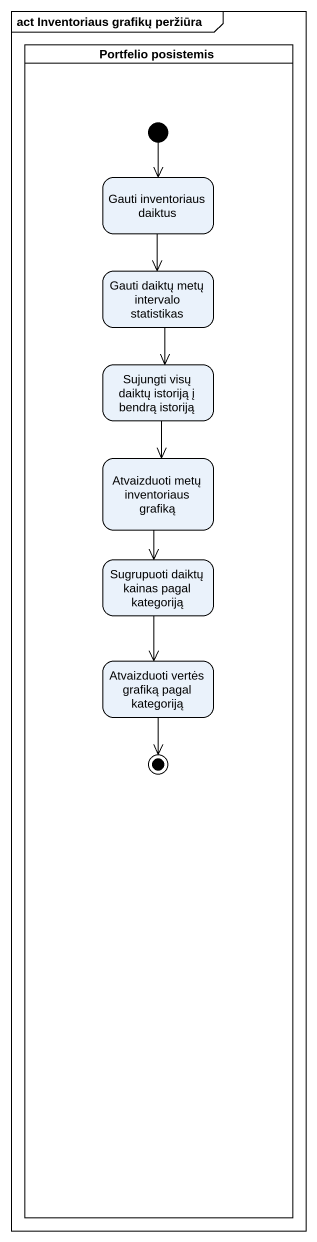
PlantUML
@startuml
mainframe act Inventoriaus grafikų peržiūra
hide empty description
state "Portfelio posistemis" as Portfelio_posistemis <<partition>> {
  state "Gauti inventoriaus daiktus" as Gauti_inventoriaus_daiktus
  state "Gauti daiktų metų intervalo statistikas" as Gauti_daiktų_metų_intervalo
  state "Sujungti visų daiktų istoriją į bendrą istoriją" as Sujungti_visų_daiktų
  state "Atvaizduoti metų inventoriaus grafiką" as Atvaizduoti_metų
  state "Sugrupuoti daiktų kainas pagal kategoriją" as Sugrupuoti_daiktų_kainas
  state "Atvaizduoti vertės grafiką pagal kategoriją" as Atvaizduoti_vertės_grafiką
  [*] --> Gauti_inventoriaus_daiktus
  Atvaizduoti_vertės_grafiką --> [*]
}
Gauti_inventoriaus_daiktus --> Gauti_daiktų_metų_intervalo
Gauti_daiktų_metų_intervalo --> Sujungti_visų_daiktų
Sujungti_visų_daiktų --> Atvaizduoti_metų
Atvaizduoti_metų --> Sugrupuoti_daiktų_kainas
Sugrupuoti_daiktų_kainas --> Atvaizduoti_vertės_grafiką
@enduml
